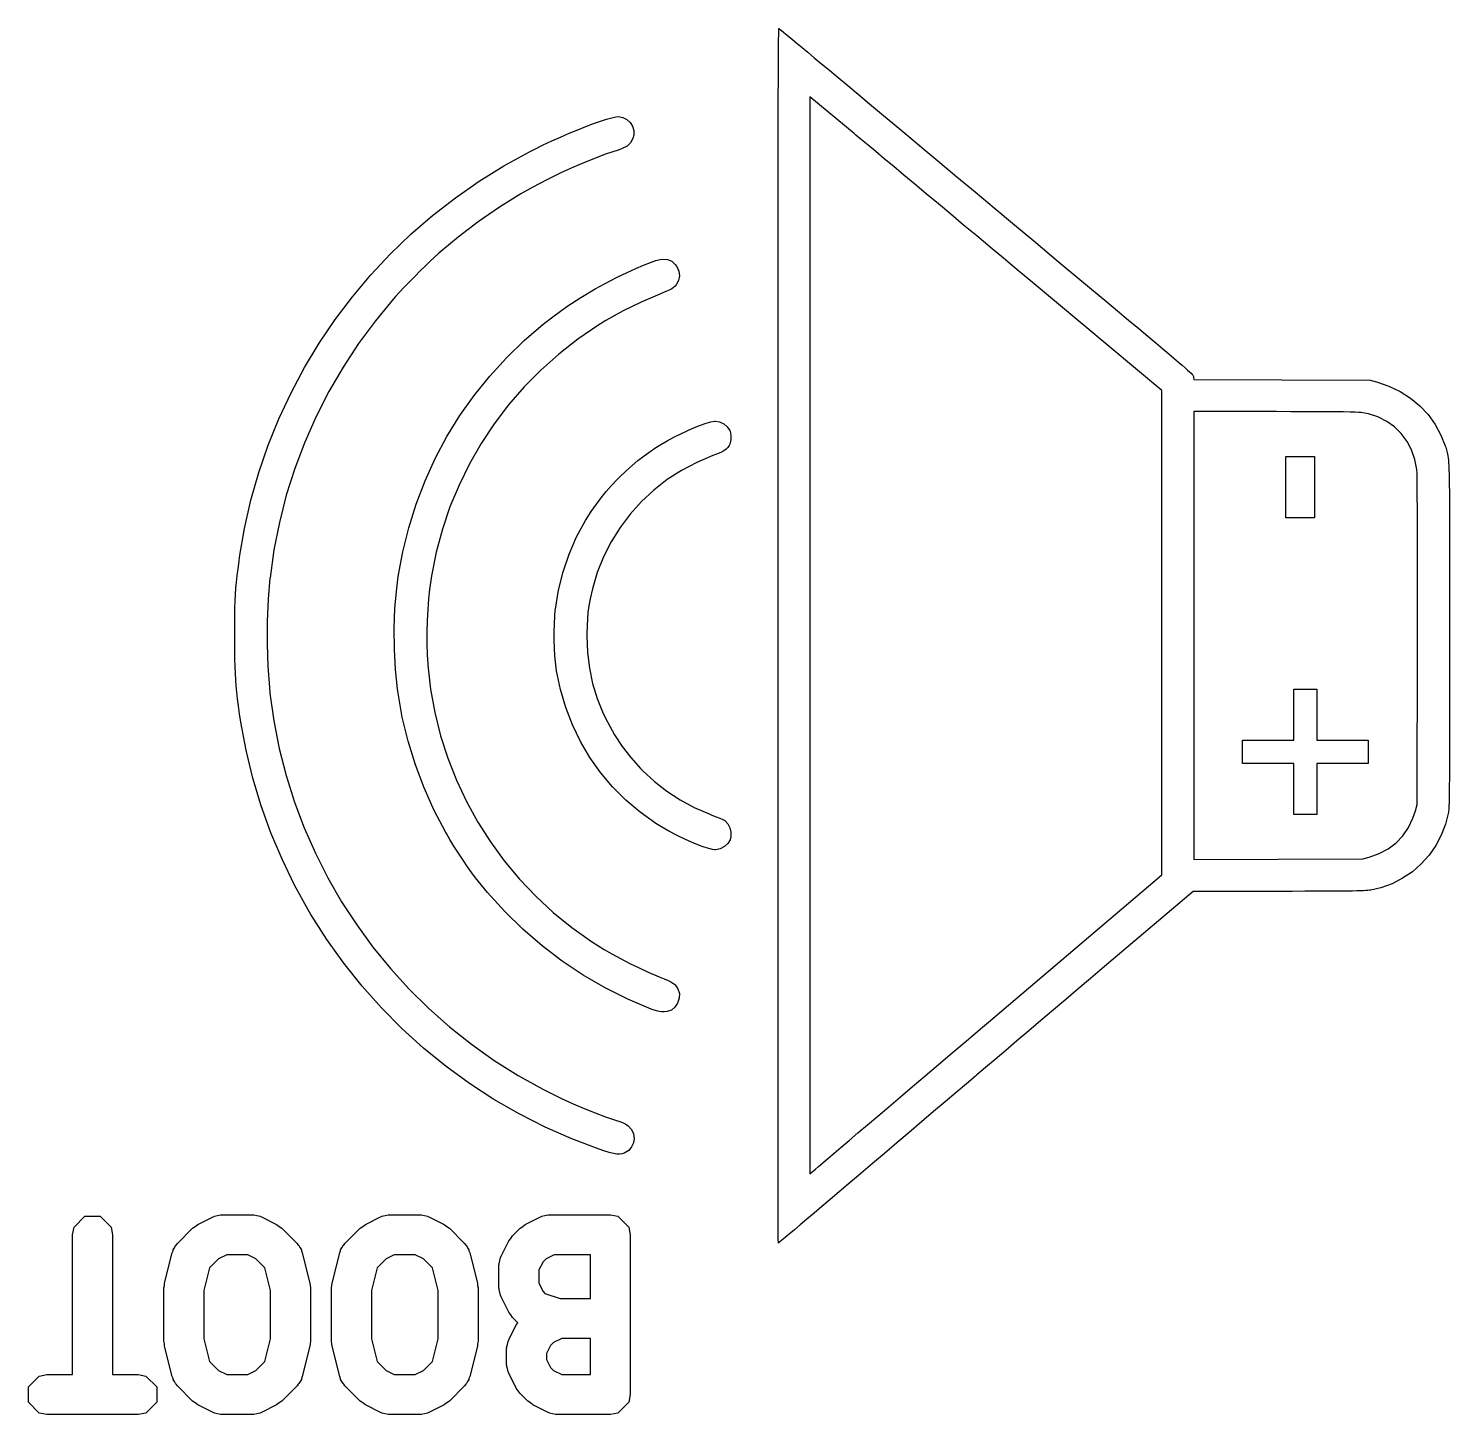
# Model space of a CAD drawing. Extents: x 114.6 to 180.1, y -127.2 to -61.4.
# Drawn here: x 132.48 to 136.924, y -110.405 to -106.071 of the extents above; entities that cross this region are included whole.
import ezdxf

# ---------------------------------------------------------------- set-up
doc = ezdxf.new("R2010")
doc.units = 0
doc.layers.add('BLACK', color=7, linetype='CONTINUOUS')

msp = doc.modelspace()

# ---------------------------------------------------------------- linework, layer by layer
at = {"layer": 'BLACK', "linetype": 'CONTINUOUS'}
for p, q in [((134.826057, -106.078035), (134.82624, -106.073736)), ((134.82624, -106.073736), (134.826431, -106.071289)), ((134.826431, -106.071289), (134.826625, -106.070602)), ((134.826625, -106.070602), (134.827655, -106.071402)), ((134.827655, -106.071402), (134.830249, -106.073511)), ((134.830249, -106.073511), (134.834486, -106.076994)), ((134.825257, -106.13048), (134.825402, -106.115565)), ((134.825402, -106.115565), (134.825555, -106.102953)), ((134.825555, -106.102953), (134.825715, -106.092554)), ((134.825715, -106.092554), (134.825882, -106.084278)), ((134.825882, -106.084278), (134.826057, -106.078035)), ((134.834486, -106.076994), (134.840441, -106.081916)), ((134.840441, -106.081916), (134.848193, -106.088341)), ((134.848193, -106.088341), (134.857818, -106.096333)), ((134.857818, -106.096333), (134.869394, -106.105957)), ((134.869394, -106.105957), (134.882998, -106.117278)), ((134.882998, -106.117278), (134.898707, -106.13036)), ((134.824987, -106.167577), (134.825118, -106.147787)), ((134.825118, -106.147787), (134.825257, -106.13048)), ((134.898707, -106.13036), (134.916599, -106.145267)), ((134.916599, -106.145267), (134.936751, -106.162065)), ((134.936751, -106.162065), (134.95924, -106.180816)), ((134.824744, -106.214964), (134.824862, -106.18994)), ((134.824862, -106.18994), (134.824987, -106.167577)), ((134.95924, -106.180816), (134.984143, -106.201587)), ((134.984143, -106.201587), (135.011539, -106.224441)), ((134.824526, -106.273361), (134.824632, -106.242742)), ((134.824632, -106.242742), (134.824744, -106.214964)), ((135.011539, -106.224441), (135.041503, -106.249442)), ((135.041503, -106.249442), (135.074113, -106.276656)), ((134.824427, -106.306913), (134.824494, -106.284105)), ((134.824494, -106.284105), (134.824526, -106.273361)), ((135.061891, -106.399677), (134.923499, -106.284105)), ((134.923499, -106.284105), (134.9235, -107.968061)), ((135.074113, -106.276656), (135.109447, -106.306147)), ((134.824334, -106.343486), (134.824427, -106.306913)), ((135.109447, -106.306147), (135.147581, -106.337979)), ((135.147581, -106.337979), (135.188594, -106.372217)), ((134.170724, -106.398545), (134.19729, -106.387541)), ((134.19729, -106.387541), (134.222761, -106.377435)), ((134.222761, -106.377435), (134.246641, -106.368422)), ((134.246641, -106.368422), (134.268429, -106.360696)), ((134.268429, -106.360696), (134.287629, -106.354452)), ((134.287629, -106.354452), (134.30374, -106.349882)), ((134.30374, -106.349882), (134.316265, -106.347183)), ((134.316265, -106.347183), (134.323326, -106.3465)), ((134.323326, -106.3465), (134.338156, -106.348768)), ((134.338156, -106.348768), (134.351045, -106.355057)), ((134.351045, -106.355057), (134.361467, -106.364591)), ((134.361467, -106.364591), (134.368895, -106.376594)), ((134.368895, -106.376594), (134.372803, -106.39029)), ((134.824165, -106.42606), (134.824246, -106.383172)), ((134.824246, -106.383172), (134.824334, -106.343486)), ((135.188594, -106.372217), (135.232562, -106.408925)), ((134.089453, -106.43501), (134.116308, -106.422474)), ((134.116308, -106.422474), (134.143564, -106.410254)), ((134.143564, -106.410254), (134.170724, -106.398545)), ((134.362659, -106.427925), (134.351412, -106.438331)), ((134.369926, -106.415136), (134.362659, -106.427925)), ((134.372663, -106.404905), (134.369926, -106.415136)), ((134.372803, -106.39029), (134.372663, -106.404905)), ((134.824089, -106.472239), (134.824165, -106.42606)), ((135.067299, -106.404194), (135.061891, -106.399677)), ((135.084474, -106.418537), (135.067299, -106.404194)), ((135.105125, -106.435784), (135.084474, -106.418537)), ((135.232562, -106.408925), (135.279562, -106.448168)), ((133.96616, -106.500302), (134.046297, -106.456382)), ((134.046297, -106.456382), (134.0635, -106.447668)), ((134.0635, -106.447668), (134.089453, -106.43501)), ((134.28456, -106.464196), (134.239744, -106.481267)), ((134.326737, -106.449867), (134.28456, -106.464196)), ((134.335918, -106.44657), (134.326737, -106.449867)), ((134.351412, -106.438331), (134.335918, -106.44657)), ((134.824018, -106.5218), (134.824089, -106.472239)), ((135.128991, -106.455715), (135.105125, -106.435784)), ((135.155807, -106.47811), (135.128991, -106.455715)), ((135.279562, -106.448168), (135.329673, -106.49001)), ((133.888921, -106.548179), (133.96616, -106.500302)), ((134.193443, -106.500562), (134.14681, -106.521564)), ((134.239744, -106.481267), (134.193443, -106.500562)), ((135.185311, -106.502749), (135.155807, -106.47811)), ((135.217238, -106.529412), (135.185311, -106.502749)), ((135.329673, -106.49001), (135.38297, -106.534516)), ((133.814692, -106.599856), (133.888921, -106.548179)), ((134.100997, -106.543755), (134.057158, -106.566617)), ((134.14681, -106.521564), (134.100997, -106.543755)), ((134.823952, -106.574832), (134.824018, -106.5218)), ((135.251325, -106.55788), (135.217238, -106.529412)), ((135.28731, -106.587932), (135.251325, -106.55788)), ((135.38297, -106.534516), (135.439532, -106.58175)), ((133.743589, -106.655176), (133.814692, -106.599856)), ((134.01975, -106.587688), (133.952118, -106.629636)), ((134.057158, -106.566617), (134.01975, -106.587688)), ((134.823892, -106.631426), (134.823952, -106.574832)), ((135.324929, -106.619349), (135.28731, -106.587932)), ((135.439532, -106.58175), (135.499435, -106.631776)), ((133.952118, -106.629636), (133.886204, -106.675037)), ((134.823836, -106.691672), (134.823892, -106.631426)), ((135.363918, -106.65191), (135.324929, -106.619349)), ((135.404014, -106.685396), (135.363918, -106.65191)), ((135.499435, -106.631776), (135.562757, -106.68466)), ((133.675725, -106.71398), (133.743589, -106.655176)), ((133.886204, -106.675037), (133.822974, -106.723179)), ((134.823786, -106.755658), (134.823836, -106.691672)), ((135.444954, -106.719587), (135.404014, -106.685396)), ((135.562757, -106.68466), (135.629576, -106.740465)), ((133.611214, -106.776113), (133.675725, -106.71398)), ((133.822974, -106.723179), (133.763394, -106.773356)), ((135.486475, -106.754263), (135.444954, -106.719587)), ((135.629576, -106.740465), (135.699968, -106.799257)), ((133.550169, -106.841415), (133.611214, -106.776113)), ((133.7485, -106.786757), (133.736014, -106.798426)), ((133.763394, -106.773356), (133.7485, -106.786757)), ((134.82374, -106.823476), (134.823786, -106.755658)), ((135.528312, -106.789203), (135.486475, -106.754263)), ((133.704903, -106.828777), (133.68783, -106.845883)), ((133.721223, -106.812695), (133.704903, -106.828777)), ((133.736014, -106.798426), (133.721223, -106.812695)), ((134.351983, -106.833385), (134.379095, -106.821029)), ((134.379095, -106.821029), (134.403294, -106.810706)), ((134.403294, -106.810706), (134.424284, -106.802534)), ((134.424284, -106.802534), (134.441771, -106.79663)), ((134.441771, -106.79663), (134.455461, -106.79311)), ((134.455461, -106.79311), (134.46225, -106.792151)), ((134.46225, -106.792151), (134.478018, -106.793152)), ((134.478018, -106.793152), (134.491378, -106.798532)), ((134.491378, -106.798532), (134.502381, -106.808317)), ((134.502381, -106.808317), (134.506829, -106.814567)), ((134.506829, -106.814567), (134.513514, -106.829485)), ((134.513514, -106.829485), (134.515441, -106.844492)), ((134.823699, -106.895215), (134.82374, -106.823476)), ((135.570204, -106.824189), (135.528312, -106.789203)), ((135.611886, -106.859), (135.570204, -106.824189)), ((135.699968, -106.799257), (135.77401, -106.861098)), ((133.492705, -106.909731), (133.550169, -106.841415)), ((133.670782, -106.863225), (133.654536, -106.880015)), ((133.68783, -106.845883), (133.670782, -106.863225)), ((134.251432, -106.88495), (134.298383, -106.859634)), ((134.298383, -106.859634), (134.32225, -106.84766)), ((134.32225, -106.84766), (134.351983, -106.833385)), ((134.501452, -106.876635), (134.496891, -106.880784)), ((134.505236, -106.872269), (134.501452, -106.876635)), ((134.512664, -106.858962), (134.505236, -106.872269)), ((134.515441, -106.844492), (134.512664, -106.858962)), ((136.023491, -107.20275), (135.611886, -106.859)), ((135.77401, -106.861098), (135.851781, -106.926055)), ((133.438935, -106.980903), (133.492705, -106.909731)), ((133.62117, -106.915943), (133.564508, -106.984535)), ((133.627554, -106.908785), (133.62117, -106.915943)), ((133.639867, -106.895464), (133.627554, -106.908785)), ((133.654536, -106.880015), (133.639867, -106.895464)), ((134.163354, -106.940441), (134.206976, -106.911545)), ((134.206976, -106.911545), (134.251432, -106.88495)), ((134.4535, -106.901511), (134.395902, -106.926122)), ((134.458159, -106.899661), (134.4535, -106.901511)), ((134.472554, -106.893749), (134.458159, -106.899661)), ((134.483262, -106.888916), (134.472554, -106.893749)), ((134.491101, -106.884736), (134.483262, -106.888916)), ((134.496891, -106.880784), (134.491101, -106.884736)), ((134.823662, -106.970965), (134.823699, -106.895215)), ((134.118909, -106.972657), (134.163354, -106.940441)), ((134.339237, -106.953975), (134.28507, -106.984275)), ((134.395902, -106.926122), (134.339237, -106.953975)), ((135.851781, -106.926055), (135.88475, -106.953592)), ((135.88475, -106.953592), (135.91996, -106.983008)), ((133.388974, -107.054773), (133.438935, -106.980903)), ((133.564508, -106.984535), (133.511883, -107.055891)), ((134.030131, -107.04626), (134.089535, -106.995488)), ((134.089535, -106.995488), (134.118909, -106.972657)), ((134.25975, -106.99988), (134.19708, -107.042692)), ((134.28507, -106.984275), (134.25975, -106.99988)), ((134.823629, -107.050816), (134.823662, -106.970965)), ((135.91996, -106.983008), (135.951526, -107.009396)), ((135.951526, -107.009396), (135.979647, -107.032929)), ((133.974249, -107.100442), (134.030131, -107.04626)), ((134.19708, -107.042692), (134.137753, -107.089089)), ((134.8236, -107.134858), (134.823629, -107.050816)), ((135.979647, -107.032929), (136.004522, -107.05378)), ((136.004522, -107.05378), (136.026348, -107.07212)), ((133.342934, -107.131185), (133.388974, -107.054773)), ((133.511883, -107.055891), (133.463385, -107.129806)), ((134.137753, -107.089089), (134.081886, -107.138882)), ((136.026348, -107.07212), (136.045325, -107.088123)), ((136.045325, -107.088123), (136.06165, -107.10196)), ((133.300931, -107.20998), (133.342934, -107.131185)), ((133.463385, -107.129806), (133.419107, -107.206073)), ((133.922011, -107.157829), (133.974249, -107.100442)), ((134.081886, -107.138882), (134.029601, -107.191882)), ((134.823575, -107.223181), (134.8236, -107.134858)), ((136.06165, -107.10196), (136.075523, -107.113804)), ((136.075523, -107.113804), (136.087142, -107.123826)), ((136.087142, -107.123826), (136.096705, -107.1322)), ((136.096705, -107.1322), (136.104411, -107.139098)), ((136.104411, -107.139098), (136.110458, -107.144692)), ((133.873538, -107.218215), (133.922011, -107.157829)), ((136.110458, -107.144692), (136.115046, -107.149154)), ((136.115046, -107.149154), (136.118371, -107.152656)), ((136.118371, -107.152656), (136.120634, -107.155371)), ((136.120634, -107.155371), (136.122033, -107.157472)), ((136.122033, -107.157472), (136.122765, -107.15913)), ((136.122765, -107.15913), (136.123021, -107.160409)), ((136.123021, -107.160409), (136.123793, -107.168853)), ((136.123793, -107.168853), (136.399271, -107.169581)), ((136.399271, -107.169581), (136.67475, -107.170309)), ((136.67475, -107.170309), (136.69475, -107.175902)), ((136.69475, -107.175902), (136.733325, -107.189059)), ((133.263077, -107.291002), (133.300931, -107.20998)), ((133.419107, -107.206073), (133.37914, -107.284484)), ((133.828954, -107.281394), (133.873538, -107.218215)), ((134.029601, -107.191882), (133.981017, -107.247903)), ((134.823554, -107.315874), (134.823575, -107.223181)), ((136.023491, -107.269), (136.023491, -107.20275)), ((136.733325, -107.189059), (136.768991, -107.206052)), ((136.768991, -107.206052), (136.801546, -107.226696)), ((136.801546, -107.226696), (136.830787, -107.250802)), ((133.981017, -107.247903), (133.936253, -107.306755)), ((136.023495, -107.960308), (136.023491, -107.269)), ((136.37419, -107.269), (136.1235, -107.269)), ((136.1235, -107.269), (136.1235, -107.969096)), ((136.382712, -107.269), (136.37419, -107.269)), ((136.427094, -107.269038), (136.382712, -107.269)), ((136.467869, -107.269129), (136.427094, -107.269038)), ((136.504882, -107.269271), (136.467869, -107.269129)), ((136.537978, -107.269465), (136.504882, -107.269271)), ((136.567002, -107.269707), (136.537978, -107.269465)), ((136.5918, -107.269997), (136.567002, -107.269707)), ((136.612217, -107.270333), (136.5918, -107.269997)), ((136.628098, -107.270713), (136.612217, -107.270333)), ((136.639289, -107.271137), (136.628098, -107.270713)), ((136.645635, -107.271602), (136.639289, -107.271137)), ((136.669905, -107.276055), (136.645635, -107.271602)), ((136.699583, -107.285702), (136.669905, -107.276055)), ((136.830787, -107.250802), (136.856514, -107.278184)), ((133.229487, -107.374092), (133.263077, -107.291002)), ((133.37914, -107.284484), (133.343575, -107.364834)), ((133.788381, -107.347162), (133.828954, -107.281394)), ((133.936253, -107.306755), (133.895431, -107.368251)), ((134.541119, -107.328033), (134.56198, -107.318936)), ((134.56198, -107.318936), (134.581408, -107.3112)), ((134.581408, -107.3112), (134.598744, -107.305124)), ((134.598744, -107.305124), (134.613324, -107.301003)), ((134.613324, -107.301003), (134.624488, -107.299134)), ((134.624488, -107.299134), (134.626789, -107.299054)), ((134.626789, -107.299054), (134.640637, -107.30133)), ((134.640637, -107.30133), (134.65372, -107.30744)), ((134.65372, -107.30744), (134.664754, -107.316528)), ((134.664754, -107.316528), (134.672456, -107.327739)), ((134.823537, -107.413028), (134.823554, -107.315874)), ((136.726793, -107.299413), (136.699583, -107.285702)), ((136.751228, -107.31688), (136.726793, -107.299413)), ((136.772584, -107.337793), (136.751228, -107.31688)), ((136.856514, -107.278184), (136.878525, -107.308655)), ((136.878525, -107.308655), (136.896619, -107.342028)), ((133.343575, -107.364834), (133.312503, -107.446915)), ((133.75194, -107.415312), (133.788381, -107.347162)), ((134.456594, -107.372102), (134.476564, -107.360526)), ((134.476564, -107.360526), (134.49775, -107.349125)), ((134.49775, -107.349125), (134.519489, -107.338195)), ((134.519489, -107.338195), (134.541119, -107.328033)), ((134.672456, -107.327739), (134.673518, -107.33025)), ((134.675848, -107.357073), (134.67259, -107.370176)), ((134.673518, -107.33025), (134.676209, -107.342989)), ((134.676209, -107.342989), (134.675848, -107.357073)), ((136.790555, -107.361843), (136.772584, -107.337793)), ((136.804838, -107.388719), (136.790555, -107.361843)), ((136.896619, -107.342028), (136.909766, -107.37554)), ((133.200274, -107.459095), (133.229487, -107.374092)), ((133.895431, -107.368251), (133.858669, -107.432203)), ((134.385654, -107.421602), (134.405002, -107.406814)), ((134.405002, -107.406814), (134.426765, -107.391468)), ((134.426765, -107.391468), (134.4385, -107.383554)), ((134.4385, -107.383554), (134.456594, -107.372102)), ((134.61944, -107.406613), (134.569524, -107.427512)), ((134.631519, -107.402061), (134.61944, -107.406613)), ((134.64452, -107.396623), (134.631519, -107.402061)), ((134.654112, -107.391661), (134.64452, -107.396623)), ((134.661106, -107.386667), (134.654112, -107.391661)), ((134.666316, -107.381131), (134.661106, -107.386667)), ((134.670553, -107.374544), (134.666316, -107.381131)), ((134.67259, -107.370176), (134.670553, -107.374544)), ((136.411, -107.50525), (136.411, -107.409)), ((136.411, -107.409), (136.456, -107.409)), ((136.456, -107.409), (136.501, -107.409)), ((136.501, -107.409), (136.501, -107.50525)), ((136.815126, -107.418112), (136.804838, -107.388719)), ((136.909766, -107.37554), (136.911305, -107.380179)), ((136.911305, -107.380179), (136.912725, -107.384427)), ((136.912725, -107.384427), (136.914031, -107.388491)), ((136.914031, -107.388491), (136.915227, -107.392578)), ((136.915227, -107.392578), (136.916318, -107.396896)), ((136.916318, -107.396896), (136.917309, -107.401654)), ((136.917309, -107.401654), (136.918204, -107.407057)), ((136.918204, -107.407057), (136.91901, -107.413314)), ((133.312503, -107.446915), (133.286017, -107.530522)), ((133.719754, -107.48564), (133.75194, -107.415312)), ((133.858669, -107.432203), (133.826087, -107.498422)), ((134.328369, -107.473869), (134.34871, -107.454005)), ((134.34871, -107.454005), (134.367347, -107.436957)), ((134.367347, -107.436957), (134.385654, -107.421602)), ((134.522101, -107.452562), (134.477385, -107.481512)), ((134.569524, -107.427512), (134.522101, -107.452562)), ((134.823523, -107.514732), (134.823537, -107.413028)), ((136.821114, -107.449712), (136.815126, -107.418112)), ((136.821322, -107.452311), (136.821114, -107.449712)), ((136.821655, -107.4603), (136.821322, -107.452311)), ((136.91901, -107.413314), (136.919729, -107.420633)), ((136.919729, -107.420633), (136.920368, -107.429221)), ((136.920368, -107.429221), (136.92093, -107.439285)), ((136.92093, -107.439285), (136.921421, -107.451033)), ((136.921421, -107.451033), (136.921846, -107.464673)), ((133.175552, -107.545852), (133.200274, -107.459095)), ((133.691945, -107.557939), (133.719754, -107.48564)), ((133.826087, -107.498422), (133.797806, -107.56672)), ((134.302732, -107.500376), (134.321976, -107.480305)), ((134.321976, -107.480305), (134.328369, -107.473869)), ((134.477385, -107.481512), (134.435594, -107.51411)), ((136.821955, -107.472751), (136.821655, -107.4603)), ((136.822222, -107.489705), (136.821955, -107.472751)), ((136.822455, -107.511203), (136.822222, -107.489705)), ((136.921846, -107.464673), (136.922209, -107.480412)), ((136.922209, -107.480412), (136.922515, -107.498457)), ((136.922515, -107.498457), (136.922769, -107.519017)), ((133.286017, -107.530522), (133.264206, -107.615448)), ((134.255609, -107.558373), (134.270669, -107.538051)), ((134.270669, -107.538051), (134.286003, -107.519171)), ((134.286003, -107.519171), (134.302732, -107.500376)), ((134.435594, -107.51411), (134.396941, -107.550105)), ((134.823513, -107.621077), (134.823523, -107.514732)), ((136.411, -107.6015), (136.411, -107.50525)), ((136.501, -107.50525), (136.501, -107.6015)), ((136.822655, -107.537288), (136.822455, -107.511203)), ((136.822822, -107.568), (136.822655, -107.537288)), ((136.922769, -107.519017), (136.922976, -107.542298)), ((136.922976, -107.542298), (136.92314, -107.568509)), ((133.155435, -107.634206), (133.175552, -107.545852)), ((133.668636, -107.632005), (133.691945, -107.557939)), ((133.797806, -107.56672), (133.773946, -107.63691)), ((134.221926, -107.609486), (134.239704, -107.5815)), ((134.239704, -107.5815), (134.255609, -107.558373)), ((134.396941, -107.550105), (134.361642, -107.589246)), ((136.822957, -107.603381), (136.822822, -107.568)), ((136.92314, -107.568509), (136.923266, -107.597856)), ((133.264206, -107.615448), (133.247164, -107.701485)), ((133.649948, -107.707631), (133.668636, -107.632005)), ((134.193835, -107.6609), (134.221926, -107.609486)), ((134.329913, -107.63128), (134.30197, -107.675956)), ((134.361642, -107.589246), (134.329913, -107.63128)), ((134.823505, -107.732152), (134.823513, -107.621077)), ((136.456, -107.6015), (136.411, -107.6015)), ((136.501, -107.6015), (136.456, -107.6015)), ((136.823059, -107.643472), (136.822957, -107.603381)), ((136.923266, -107.597856), (136.92336, -107.630548)), ((136.92336, -107.630548), (136.923426, -107.666792)), ((133.140037, -107.724), (133.155435, -107.634206)), ((133.773946, -107.63691), (133.754625, -107.708803)), ((134.170329, -107.714306), (134.193835, -107.6609)), ((134.30197, -107.675956), (134.278027, -107.723023)), ((136.823129, -107.688314), (136.823059, -107.643472)), ((136.923426, -107.666792), (136.923468, -107.706795)), ((133.247164, -107.701485), (133.23498, -107.788429)), ((133.636005, -107.784612), (133.649948, -107.707631)), ((133.754625, -107.708803), (133.739965, -107.78221)), ((134.151411, -107.769698), (134.170329, -107.714306)), ((136.823166, -107.73795), (136.823129, -107.688314)), ((136.923468, -107.706795), (136.923492, -107.750766)), ((133.132322, -107.781773), (133.13499, -107.760419)), ((133.13499, -107.760419), (133.138209, -107.736848)), ((133.138209, -107.736848), (133.140037, -107.724)), ((134.278027, -107.723023), (134.258301, -107.772229)), ((134.823501, -107.848047), (134.823505, -107.732152)), ((136.823171, -107.79242), (136.823166, -107.73795)), ((136.923492, -107.750766), (136.923503, -107.798911)), ((133.128438, -107.821036), (133.130155, -107.801712)), ((133.130155, -107.801712), (133.132322, -107.781773)), ((133.234917, -107.789), (133.229099, -107.855551)), ((133.23498, -107.788429), (133.234917, -107.789)), ((133.631115, -107.822204), (133.636005, -107.784612)), ((133.739965, -107.78221), (133.733665, -107.82525)), ((134.137082, -107.827073), (134.151411, -107.769698)), ((134.258301, -107.772229), (134.243006, -107.823322)), ((136.823144, -107.851765), (136.823171, -107.79242)), ((136.923503, -107.798911), (136.923504, -107.851437)), ((133.126157, -107.861052), (133.127122, -107.840549)), ((133.127122, -107.840549), (133.128438, -107.821036)), ((133.625786, -107.883884), (133.631115, -107.822204)), ((133.733665, -107.82525), (133.730558, -107.854739)), ((134.127344, -107.886425), (134.137082, -107.827073)), ((134.236196, -107.854), (134.232176, -107.876374)), ((134.243006, -107.823322), (134.236196, -107.854)), ((134.8235, -107.968852), (134.823501, -107.848047)), ((136.823085, -107.916028), (136.823144, -107.851765)), ((136.923504, -107.851437), (136.923501, -107.908554)), ((133.12508, -107.908235), (133.125493, -107.883347)), ((133.125493, -107.883347), (133.126157, -107.861052)), ((133.229099, -107.855551), (133.22601, -107.9247)), ((133.62336, -107.947449), (133.625786, -107.883884)), ((133.728179, -107.887801), (133.726558, -107.923058)), ((133.730558, -107.854739), (133.728179, -107.887801)), ((134.125321, -107.908739), (134.127076, -107.888683)), ((134.127076, -107.888683), (134.127344, -107.886425)), ((134.229274, -107.896832), (134.227347, -107.916992)), ((134.232176, -107.876374), (134.229274, -107.896832)), ((133.12481, -107.969), (133.124869, -107.936519)), ((133.124869, -107.936519), (133.12508, -107.908235)), ((133.22601, -107.9247), (133.225651, -107.994854)), ((133.726558, -107.923058), (133.725725, -107.959132)), ((134.123605, -107.957637), (134.124165, -107.932188)), ((134.124165, -107.932188), (134.125321, -107.908739)), ((134.226249, -107.938474), (134.225836, -107.962893)), ((134.227347, -107.916992), (134.226249, -107.938474)), ((136.822995, -107.98525), (136.823085, -107.916028)), ((136.923501, -107.908554), (136.9235, -107.969)), ((133.124824, -107.985791), (133.12481, -107.969)), ((133.124953, -108.016076), (133.124824, -107.985791)), ((133.623848, -108.011558), (133.62336, -107.947449)), ((133.725725, -107.959132), (133.72571, -107.994645)), ((134.123644, -107.983693), (134.123605, -107.957637)), ((134.12428, -108.008963), (134.123644, -107.983693)), ((134.225836, -107.962893), (134.225823, -107.96987)), ((134.225823, -107.96987), (134.227778, -108.021917)), ((134.8235, -107.97203), (134.8235, -107.968852)), ((134.823501, -108.069293), (134.8235, -107.97203)), ((134.9235, -107.968061), (134.9235, -109.652017)), ((136.0235, -108.717866), (136.023495, -107.960308)), ((136.1235, -107.969096), (136.1235, -108.669193)), ((136.822235, -108.49775), (136.822995, -107.98525)), ((136.9235, -107.969), (136.923496, -108.030849)), ((133.125258, -108.042564), (133.124953, -108.016076)), ((133.225651, -107.994854), (133.228021, -108.064423)), ((133.627258, -108.074867), (133.623848, -108.011558)), ((133.72571, -107.994645), (133.726544, -108.028218)), ((133.726544, -108.028218), (133.728257, -108.058474)), ((134.125513, -108.032054), (134.12428, -108.008963)), ((134.127344, -108.051574), (134.125513, -108.032054)), ((134.227778, -108.021917), (134.233705, -108.071458)), ((136.923496, -108.030849), (136.923484, -108.087895)), ((133.12579, -108.066057), (133.125258, -108.042564)), ((133.126598, -108.087357), (133.12579, -108.066057)), ((133.228021, -108.064423), (133.23312, -108.131813)), ((133.6336, -108.136033), (133.627258, -108.074867)), ((133.728257, -108.058474), (133.728505, -108.0616)), ((133.728505, -108.0616), (133.737114, -108.136478)), ((134.131262, -108.079096), (134.127344, -108.051574)), ((134.233705, -108.071458), (134.243782, -108.119243)), ((134.823506, -108.16532), (134.823501, -108.069293)), ((133.127732, -108.107265), (133.126598, -108.087357)), ((133.129242, -108.126584), (133.127732, -108.107265)), ((134.14316, -108.137494), (134.131262, -108.079096)), ((134.243782, -108.119243), (134.258189, -108.166025)), ((136.923484, -108.087895), (136.923462, -108.140336)), ((133.131177, -108.146115), (133.129242, -108.126584)), ((133.133589, -108.16666), (133.131177, -108.146115)), ((133.23312, -108.131813), (133.234917, -108.149)), ((133.234917, -108.149), (133.247084, -108.236292)), ((133.635472, -108.149699), (133.6336, -108.136033)), ((133.648688, -108.224763), (133.635472, -108.149699)), ((133.737114, -108.136478), (133.750487, -108.210081)), ((134.159623, -108.194035), (134.14316, -108.137494)), ((134.823513, -108.259989), (134.823506, -108.16532)), ((136.436, -108.2165), (136.436, -108.1365)), ((136.436, -108.1365), (136.47225, -108.1365)), ((136.47225, -108.1365), (136.5085, -108.1365)), ((136.5085, -108.1365), (136.5085, -108.2165)), ((136.923462, -108.140336), (136.92343, -108.188367)), ((133.136525, -108.189021), (133.133589, -108.16666)), ((133.140037, -108.214), (133.136525, -108.189021)), ((134.180533, -108.248527), (134.159623, -108.194035)), ((134.258189, -108.166025), (134.277105, -108.212555)), ((136.92343, -108.188367), (136.923385, -108.232186)), ((133.143905, -108.23948), (133.140037, -108.214)), ((133.160443, -108.32759), (133.143905, -108.23948)), ((133.247084, -108.236292), (133.264004, -108.322272)), ((133.66675, -108.299371), (133.648688, -108.224763)), ((133.750487, -108.210081), (133.768507, -108.28222)), ((134.205771, -108.300781), (134.180533, -108.248527)), ((134.277105, -108.212555), (134.289974, -108.239256)), ((134.289974, -108.239256), (134.312117, -108.279415)), ((136.436, -108.2965), (136.436, -108.2165)), ((136.5085, -108.2165), (136.5085, -108.2965)), ((136.923385, -108.232186), (136.923327, -108.27199)), ((133.768507, -108.28222), (133.791058, -108.352709)), ((134.312117, -108.279415), (134.336144, -108.316126)), ((134.823523, -108.353178), (134.823513, -108.259989)), ((136.276, -108.33275), (136.276, -108.2965)), ((136.276, -108.2965), (136.356, -108.2965)), ((136.356, -108.2965), (136.436, -108.2965)), ((136.5085, -108.2965), (136.5885, -108.2965)), ((136.5885, -108.2965), (136.6685, -108.2965)), ((136.6685, -108.2965), (136.6685, -108.33275)), ((136.923327, -108.27199), (136.923254, -108.307976)), ((133.181723, -108.414985), (133.160443, -108.32759)), ((133.264004, -108.322272), (133.285563, -108.406779)), ((133.689527, -108.373137), (133.66675, -108.299371)), ((134.235219, -108.350606), (134.205771, -108.300781)), ((134.336144, -108.316126), (134.363006, -108.350698)), ((136.276, -108.369), (136.276, -108.33275)), ((136.6685, -108.33275), (136.6685, -108.369)), ((136.923165, -108.34034), (136.923059, -108.36928)), ((136.923254, -108.307976), (136.923165, -108.34034)), ((133.71689, -108.445674), (133.689527, -108.373137)), ((133.791058, -108.352709), (133.818023, -108.421359)), ((134.26876, -108.397811), (134.235219, -108.350606)), ((134.363006, -108.350698), (134.393654, -108.384441)), ((134.393654, -108.384441), (134.400808, -108.391691)), ((134.823536, -108.444767), (134.823523, -108.353178)), ((136.356, -108.369), (136.276, -108.369)), ((136.436, -108.369), (136.356, -108.369)), ((136.436, -108.449), (136.436, -108.369)), ((136.5885, -108.369), (136.5085, -108.369)), ((136.5085, -108.369), (136.5085, -108.449)), ((136.6685, -108.369), (136.5885, -108.369)), ((136.923059, -108.36928), (136.922934, -108.394993)), ((133.207607, -108.501261), (133.181723, -108.414985)), ((133.285563, -108.406779), (133.311647, -108.489651)), ((133.818023, -108.421359), (133.849287, -108.487983)), ((134.306273, -108.442208), (134.26876, -108.397811)), ((134.400808, -108.391691), (134.437814, -108.425987)), ((134.437814, -108.425987), (134.476344, -108.456218)), ((136.922789, -108.417676), (136.922622, -108.437525)), ((136.922934, -108.394993), (136.922789, -108.417676)), ((133.748708, -108.516593), (133.71689, -108.445674)), ((134.347642, -108.483604), (134.306273, -108.442208)), ((134.476344, -108.456218), (134.517116, -108.482843)), ((134.823552, -108.534634), (134.823536, -108.444767)), ((136.436, -108.529), (136.436, -108.449)), ((136.5085, -108.449), (136.5085, -108.529)), ((136.92222, -108.46951), (136.921982, -108.482041)), ((136.922433, -108.454737), (136.92222, -108.46951)), ((136.922622, -108.437525), (136.922433, -108.454737)), ((133.237952, -108.586017), (133.207607, -108.501261)), ((133.311647, -108.489651), (133.342144, -108.570727)), ((133.78485, -108.585508), (133.748708, -108.516593)), ((133.849287, -108.487983), (133.884732, -108.552394)), ((134.392747, -108.52181), (134.347642, -108.483604)), ((134.517116, -108.482843), (134.560848, -108.506323)), ((134.560848, -108.506323), (134.608256, -108.52712)), ((136.808939, -108.540371), (136.81656, -108.51775)), ((136.81656, -108.51775), (136.822235, -108.49775)), ((136.920368, -108.517949), (136.919951, -108.52116)), ((136.920752, -108.513676), (136.920368, -108.517949)), ((136.921104, -108.508146), (136.920752, -108.513676)), ((136.921425, -108.501162), (136.921104, -108.508146)), ((136.921718, -108.492526), (136.921425, -108.501162)), ((136.921982, -108.482041), (136.921718, -108.492526)), ((133.884732, -108.552394), (133.924243, -108.614404)), ((134.441471, -108.556636), (134.392747, -108.52181)), ((134.457388, -108.566597), (134.441471, -108.556636)), ((134.608256, -108.52712), (134.616835, -108.530461)), ((134.616835, -108.530461), (134.62976, -108.535551)), ((134.62976, -108.535551), (134.641452, -108.540418)), ((134.641452, -108.540418), (134.650902, -108.544623)), ((134.650902, -108.544623), (134.657098, -108.547726)), ((134.657098, -108.547726), (134.6585, -108.548604)), ((134.6585, -108.548604), (134.667051, -108.55774)), ((134.667051, -108.55774), (134.673055, -108.569954)), ((134.82357, -108.622657), (134.823552, -108.534634)), ((136.47225, -108.529), (136.436, -108.529)), ((136.5085, -108.529), (136.47225, -108.529)), ((136.794993, -108.569381), (136.808939, -108.540371)), ((136.910986, -108.558508), (136.897719, -108.593348)), ((136.919841, -108.521821), (136.910986, -108.558508)), ((136.919951, -108.52116), (136.919841, -108.521821)), ((133.272619, -108.66885), (133.237952, -108.586017)), ((133.342144, -108.570727), (133.37694, -108.649847)), ((133.786616, -108.588612), (133.78485, -108.585508)), ((133.797416, -108.606845), (133.786616, -108.588612)), ((133.810187, -108.627413), (133.797416, -108.606845)), ((134.481777, -108.580567), (134.457388, -108.566597)), ((134.508039, -108.594387), (134.481777, -108.580567)), ((134.534717, -108.607329), (134.508039, -108.594387)), ((134.560356, -108.618665), (134.534717, -108.607329)), ((134.673518, -108.60775), (134.666592, -108.619435)), ((134.673055, -108.569954), (134.67615, -108.583827)), ((134.675978, -108.59794), (134.673518, -108.60775)), ((134.67615, -108.583827), (134.675978, -108.59794)), ((136.756167, -108.617249), (136.777366, -108.595044)), ((136.777366, -108.595044), (136.794993, -108.569381)), ((136.897719, -108.593348), (136.880368, -108.626012)), ((133.37694, -108.649847), (133.415921, -108.72685)), ((133.824192, -108.649201), (133.810187, -108.627413)), ((133.838694, -108.671093), (133.824192, -108.649201)), ((133.924243, -108.614404), (133.967702, -108.673824)), ((134.5835, -108.627667), (134.560356, -108.618665)), ((134.593128, -108.630943), (134.5835, -108.627667)), ((134.606978, -108.635117), (134.593128, -108.630943)), ((134.618274, -108.637831), (134.606978, -108.635117)), ((134.626, -108.638819), (134.618274, -108.637831)), ((134.62906, -108.638732), (134.626, -108.638819)), ((134.643141, -108.635725), (134.62906, -108.638732)), ((134.656059, -108.629027), (134.643141, -108.635725)), ((134.666592, -108.619435), (134.656059, -108.629027)), ((134.823591, -108.708716), (134.82357, -108.622657)), ((136.67225, -108.662012), (136.703499, -108.650843)), ((136.703499, -108.650843), (136.731508, -108.635886)), ((136.731508, -108.635886), (136.756167, -108.617249)), ((136.880368, -108.626012), (136.859261, -108.65617)), ((133.311467, -108.749358), (133.272619, -108.66885)), ((133.852956, -108.691975), (133.838694, -108.671093)), ((133.866242, -108.710729), (133.852956, -108.691975)), ((133.967702, -108.673824), (134.014994, -108.730468)), ((136.1235, -108.669193), (136.387875, -108.668416)), ((136.387875, -108.668416), (136.65225, -108.667639)), ((136.65225, -108.667639), (136.67225, -108.662012)), ((136.834729, -108.683493), (136.8071, -108.707649)), ((136.859261, -108.65617), (136.834729, -108.683493)), ((133.415921, -108.72685), (133.458974, -108.801574)), ((133.877814, -108.72624), (133.866242, -108.710729)), ((133.915178, -108.772339), (133.877814, -108.72624)), ((134.014994, -108.730468), (134.066001, -108.784148)), ((134.823614, -108.792688), (134.823591, -108.708716)), ((135.481716, -109.177808), (136.0235, -108.717866)), ((136.776702, -108.728309), (136.743864, -108.745143)), ((136.8071, -108.707649), (136.776702, -108.728309)), ((133.354355, -108.827138), (133.311467, -108.749358)), ((133.968894, -108.831885), (133.915178, -108.772339)), ((134.066001, -108.784148), (134.120609, -108.834676)), ((136.121454, -108.769), (135.871852, -108.980912)), ((136.388399, -108.769), (136.121454, -108.769)), ((136.388967, -108.768999), (136.388399, -108.769)), ((136.432207, -108.768991), (136.388967, -108.768999)), ((136.470745, -108.768965), (136.432207, -108.768991)), ((136.504873, -108.768916), (136.470745, -108.768965)), ((136.534886, -108.76884), (136.504873, -108.768916)), ((136.561077, -108.768735), (136.534886, -108.76884)), ((136.58374, -108.768595), (136.561077, -108.768735)), ((136.603168, -108.768417), (136.58374, -108.768595)), ((136.619655, -108.768197), (136.603168, -108.768417)), ((136.633495, -108.767932), (136.619655, -108.768197)), ((136.644981, -108.767616), (136.633495, -108.767932)), ((136.654408, -108.767247), (136.644981, -108.767616)), ((136.662067, -108.76682), (136.654408, -108.767247)), ((136.668255, -108.766332), (136.662067, -108.76682)), ((136.673262, -108.765779), (136.668255, -108.766332)), ((136.677385, -108.765156), (136.673262, -108.765779)), ((136.708915, -108.757822), (136.677385, -108.765156)), ((136.743864, -108.745143), (136.708915, -108.757822)), ((133.362778, -108.841307), (133.354355, -108.827138)), ((133.458974, -108.801574), (133.505987, -108.873858)), ((134.025748, -108.887588), (133.968894, -108.831885)), ((134.823639, -108.874452), (134.823614, -108.792688)), ((133.412445, -108.919185), (133.362778, -108.841307)), ((133.505987, -108.873858), (133.556845, -108.943542)), ((134.120609, -108.834676), (134.178699, -108.881864)), ((134.823667, -108.953887), (134.823639, -108.874452)), ((133.465916, -108.993922), (133.412445, -108.919185)), ((134.085641, -108.939372), (134.025748, -108.887588)), ((134.178699, -108.881864), (134.240156, -108.925526)), ((133.556845, -108.943542), (133.611435, -109.010463)), ((134.148475, -108.987166), (134.085641, -108.939372)), ((134.240156, -108.925526), (134.280417, -108.951057)), ((134.280417, -108.951057), (134.304222, -108.964873)), ((134.304222, -108.964873), (134.331261, -108.97953)), ((134.823697, -109.030872), (134.823667, -108.953887)), ((133.52305, -109.065403), (133.465916, -108.993922)), ((134.214151, -109.030894), (134.148475, -108.987166)), ((134.331261, -108.97953), (134.360155, -108.994346)), ((134.360155, -108.994346), (134.389522, -109.008635)), ((134.389522, -109.008635), (134.417982, -109.021714)), ((135.871852, -108.980912), (135.836969, -109.010527)), ((133.611435, -109.010463), (133.669643, -109.074462)), ((134.282571, -109.070483), (134.214151, -109.030894)), ((134.417982, -109.021714), (134.444153, -109.032901)), ((134.444153, -109.032901), (134.45225, -109.036137)), ((134.45225, -109.036137), (134.467963, -109.042418)), ((134.467963, -109.042418), (134.479751, -109.047487)), ((134.479751, -109.047487), (134.488417, -109.051755)), ((134.488417, -109.051755), (134.494766, -109.055635)), ((134.823729, -109.105285), (134.823697, -109.030872)), ((135.800297, -109.041662), (135.762336, -109.073889)), ((135.836969, -109.010527), (135.800297, -109.041662)), ((133.583704, -109.133512), (133.52305, -109.065403)), ((133.669643, -109.074462), (133.731358, -109.135377)), ((134.353637, -109.10586), (134.282571, -109.070483)), ((134.494766, -109.055635), (134.4996, -109.059537)), ((134.4996, -109.059537), (134.50142, -109.061331)), ((134.50142, -109.061331), (134.510736, -109.074179)), ((134.510736, -109.074179), (134.515217, -109.088168)), ((134.515217, -109.088168), (134.514826, -109.103033)), ((135.762336, -109.073889), (135.723589, -109.106784)), ((133.647739, -109.198132), (133.583704, -109.133512)), ((133.731358, -109.135377), (133.796464, -109.193048)), ((134.42725, -109.136951), (134.353637, -109.10586)), ((134.432893, -109.139101), (134.42725, -109.136951)), ((134.443719, -109.142873), (134.432893, -109.139101)), ((134.452115, -109.145033), (134.443719, -109.142873)), ((134.490167, -109.140157), (134.47657, -109.144812)), ((134.500939, -109.131565), (134.490167, -109.140157)), ((134.509442, -109.118677), (134.500939, -109.131565)), ((134.509526, -109.118507), (134.509442, -109.118677)), ((134.514826, -109.103033), (134.509526, -109.118507)), ((134.823763, -109.177005), (134.823729, -109.105285)), ((135.684556, -109.139922), (135.645737, -109.172876)), ((135.723589, -109.106784), (135.684556, -109.139922)), ((134.459573, -109.14591), (134.452115, -109.145033)), ((134.467583, -109.145831), (134.459573, -109.14591)), ((134.47657, -109.144812), (134.467583, -109.145831)), ((134.823799, -109.24591), (134.823763, -109.177005)), ((135.456395, -109.199304), (135.481716, -109.177808)), ((135.645737, -109.172876), (135.607635, -109.205223)), ((133.715013, -109.259148), (133.647739, -109.198132)), ((133.796464, -109.193048), (133.86485, -109.247312)), ((135.411614, -109.237321), (135.456395, -109.199304)), ((135.607635, -109.205223), (135.570751, -109.236535)), ((133.785384, -109.316444), (133.715013, -109.259148)), ((133.86485, -109.247312), (133.936401, -109.298009)), ((134.823837, -109.311878), (134.823799, -109.24591)), ((135.325304, -109.310599), (135.367866, -109.274463)), ((135.367866, -109.274463), (135.411614, -109.237321)), ((135.535585, -109.266389), (135.502638, -109.294357)), ((135.570751, -109.236535), (135.535585, -109.266389)), ((133.858712, -109.369902), (133.785384, -109.316444)), ((133.936401, -109.298009), (134.011003, -109.344979)), ((134.823877, -109.37479), (134.823837, -109.311878)), ((135.284083, -109.345597), (135.325304, -109.310599)), ((135.472412, -109.320016), (135.445407, -109.34294)), ((135.502638, -109.294357), (135.472412, -109.320016)), ((134.011003, -109.344979), (134.088545, -109.388059)), ((135.244358, -109.379326), (135.284083, -109.345597)), ((135.441, -109.346681), (135.412463, -109.370905)), ((135.445407, -109.34294), (135.441, -109.346681)), ((133.934854, -109.419408), (133.858712, -109.369902)), ((134.088545, -109.388059), (134.11725, -109.40263)), ((134.11725, -109.40263), (134.148911, -109.417786)), ((134.823919, -109.434522), (134.823877, -109.37479)), ((135.206283, -109.411655), (135.244358, -109.379326)), ((135.380713, -109.397859), (135.346345, -109.427034)), ((135.412463, -109.370905), (135.380713, -109.397859)), ((134.013671, -109.464844), (133.934854, -109.419408)), ((134.148911, -109.417786), (134.182606, -109.432968)), ((134.182606, -109.432968), (134.217207, -109.447716)), ((134.217207, -109.447716), (134.251582, -109.461569)), ((134.823962, -109.490954), (134.823919, -109.434522)), ((135.135701, -109.47159), (135.170013, -109.442454)), ((135.170013, -109.442454), (135.206283, -109.411655)), ((135.346345, -109.427034), (135.309958, -109.457926)), ((134.09502, -109.506096), (134.013671, -109.464844)), ((134.251582, -109.461569), (134.284601, -109.474068)), ((134.284601, -109.474068), (134.315135, -109.48475)), ((134.315135, -109.48475), (134.331902, -109.490131)), ((134.331902, -109.490131), (134.341669, -109.494014)), ((134.341669, -109.494014), (134.350936, -109.499119)), ((134.824007, -109.543964), (134.823962, -109.490954)), ((135.103502, -109.498933), (135.135701, -109.47159)), ((135.272147, -109.490025), (135.233511, -109.522827)), ((135.309958, -109.457926), (135.272147, -109.490025)), ((134.17876, -109.543046), (134.09502, -109.506096)), ((134.350936, -109.499119), (134.355419, -109.502423)), ((134.355419, -109.502423), (134.365448, -109.514148)), ((134.365448, -109.514148), (134.371383, -109.527457)), ((134.371383, -109.527457), (134.373351, -109.541474)), ((134.373351, -109.541474), (134.371482, -109.555323)), ((135.046062, -109.547715), (135.073571, -109.524351)), ((135.073571, -109.524351), (135.103502, -109.498933)), ((135.233511, -109.522827), (135.194647, -109.555822)), ((134.26475, -109.575578), (134.17876, -109.543046)), ((134.278971, -109.580427), (134.26475, -109.575578)), ((134.295511, -109.585643), (134.278971, -109.580427)), ((134.308713, -109.5891), (134.295511, -109.585643)), ((134.344134, -109.587105), (134.342921, -109.58763)), ((134.356745, -109.579014), (134.344134, -109.587105)), ((134.365904, -109.568128), (134.356745, -109.579014)), ((134.371482, -109.555323), (134.365904, -109.568128)), ((134.824054, -109.593431), (134.824007, -109.543964)), ((134.998928, -109.587749), (135.02113, -109.568891)), ((135.02113, -109.568891), (135.046062, -109.547715)), ((135.194647, -109.555822), (135.156151, -109.588506)), ((134.319316, -109.590914), (134.308713, -109.5891)), ((134.328059, -109.591197), (134.319316, -109.590914)), ((134.335681, -109.590065), (134.328059, -109.591197)), ((134.342921, -109.58763), (134.335681, -109.590065)), ((134.824102, -109.639234), (134.824054, -109.593431)), ((134.94052, -109.637383), (134.950254, -109.629107)), ((134.950254, -109.629107), (134.963336, -109.617989)), ((134.963336, -109.617989), (134.979612, -109.604159)), ((134.979612, -109.604159), (134.998928, -109.587749)), ((135.11862, -109.62037), (135.082653, -109.650908)), ((135.156151, -109.588506), (135.11862, -109.62037)), ((134.824151, -109.68125), (134.824102, -109.639234)), ((134.9235, -109.652017), (134.931716, -109.644883)), ((134.931716, -109.644883), (134.934289, -109.642686)), ((134.934289, -109.642686), (134.94052, -109.637383)), ((135.082653, -109.650908), (135.048845, -109.679613)), ((134.824202, -109.719359), (134.824151, -109.68125)), ((134.824254, -109.75344), (134.824202, -109.719359)), ((135.014339, -109.708902), (134.986974, -109.732113)), ((135.042772, -109.684769), (135.014339, -109.708902)), ((135.048845, -109.679613), (135.042772, -109.684769)), ((134.824307, -109.78337), (134.824254, -109.75344)), ((134.960917, -109.754198), (134.93641, -109.774953)), ((134.986974, -109.732113), (134.960917, -109.754198)), ((132.622425, -109.818772), (132.656249, -109.784948)), ((132.656249, -109.784948), (132.704085, -109.784948)), ((132.704085, -109.784948), (132.737909, -109.818772)), ((133.00936, -109.810599), (133.056979, -109.786788)), ((133.056979, -109.786788), (133.059998, -109.785961)), ((133.059998, -109.785961), (133.061012, -109.784948)), ((133.061012, -109.784948), (133.070837, -109.782993)), ((133.070837, -109.782993), (133.080499, -109.780348)), ((133.080499, -109.780348), (133.081858, -109.780801)), ((133.081858, -109.780801), (133.08493, -109.78019)), ((133.08493, -109.78019), (133.180168, -109.78019)), ((133.180168, -109.78019), (133.183239, -109.780801)), ((133.183239, -109.780801), (133.184599, -109.780348)), ((133.184599, -109.780348), (133.194255, -109.782992)), ((133.194255, -109.782992), (133.204086, -109.784948)), ((133.204086, -109.784948), (133.2051, -109.785962)), ((133.2051, -109.785962), (133.208119, -109.786789)), ((133.208119, -109.786789), (133.255738, -109.810599)), ((133.53317, -109.810599), (133.580789, -109.786788)), ((133.580789, -109.786788), (133.583808, -109.785961)), ((133.583808, -109.785961), (133.584822, -109.784948)), ((133.584822, -109.784948), (133.594647, -109.782993)), ((133.594647, -109.782993), (133.604309, -109.780348)), ((133.604309, -109.780348), (133.605668, -109.780801)), ((133.605668, -109.780801), (133.60874, -109.78019)), ((133.60874, -109.78019), (133.703978, -109.78019)), ((133.703978, -109.78019), (133.707049, -109.780801)), ((133.707049, -109.780801), (133.708409, -109.780348)), ((133.708409, -109.780348), (133.718065, -109.782992)), ((133.718065, -109.782992), (133.727896, -109.784948)), ((133.727896, -109.784948), (133.72891, -109.785962)), ((133.72891, -109.785962), (133.731929, -109.786789)), ((133.731929, -109.786789), (133.779548, -109.810599)), ((134.03317, -109.810599), (134.080789, -109.786788)), ((134.080789, -109.786788), (134.083808, -109.785961)), ((134.083808, -109.785961), (134.084822, -109.784948)), ((134.084822, -109.784948), (134.094647, -109.782993)), ((134.094647, -109.782993), (134.104309, -109.780348)), ((134.104309, -109.780348), (134.105668, -109.780801)), ((134.105668, -109.780801), (134.10874, -109.78019)), ((134.10874, -109.78019), (134.299216, -109.78019)), ((134.299216, -109.78019), (134.323134, -109.784948)), ((134.323134, -109.784948), (134.356958, -109.818772)), ((134.824361, -109.809029), (134.824307, -109.78337)), ((134.824417, -109.830294), (134.824361, -109.809029)), ((134.913693, -109.794176), (134.893006, -109.811662)), ((134.93641, -109.774953), (134.913693, -109.794176)), ((132.617667, -109.84269), (132.622425, -109.818772)), ((132.617667, -110.28019), (132.617667, -109.84269)), ((132.737909, -109.818772), (132.742667, -109.84269)), ((132.742667, -109.84269), (132.742667, -110.28019)), ((132.945498, -109.869925), (132.993117, -109.822306)), ((132.993117, -109.822306), (133.001448, -109.816739)), ((133.001448, -109.816739), (133.00936, -109.810599)), ((133.255738, -109.810599), (133.263649, -109.816739)), ((133.263649, -109.816739), (133.271981, -109.822306)), ((133.271981, -109.822306), (133.3196, -109.869925)), ((133.469308, -109.869925), (133.516927, -109.822306)), ((133.516927, -109.822306), (133.525258, -109.816739)), ((133.525258, -109.816739), (133.53317, -109.810599)), ((133.779548, -109.810599), (133.787459, -109.816739)), ((133.787459, -109.816739), (133.795791, -109.822306)), ((133.795791, -109.822306), (133.84341, -109.869925)), ((133.987551, -109.854444), (133.993118, -109.846114)), ((133.993118, -109.846114), (134.016928, -109.822305)), ((134.016928, -109.822305), (134.025261, -109.816737)), ((134.025261, -109.816737), (134.03317, -109.810599)), ((134.356958, -109.818772), (134.361716, -109.84269)), ((134.361716, -109.84269), (134.361716, -110.34269)), ((134.824473, -109.847046), (134.824417, -109.830294)), ((134.82453, -109.859161), (134.824473, -109.847046)), ((134.845534, -109.851676), (134.835376, -109.860187)), ((134.858686, -109.840616), (134.845534, -109.851676)), ((134.87459, -109.82721), (134.858686, -109.840616)), ((134.893006, -109.811662), (134.87459, -109.82721)), ((132.929058, -109.89896), (132.93195, -109.892838)), ((132.93195, -109.890202), (132.936203, -109.883836)), ((132.93195, -109.892838), (132.93195, -109.890202)), ((132.936203, -109.883836), (132.939475, -109.876911)), ((132.939475, -109.876911), (132.941737, -109.875553)), ((132.941737, -109.875553), (132.945498, -109.869925)), ((133.3196, -109.869925), (133.32336, -109.875553)), ((133.32336, -109.875553), (133.325623, -109.876911)), ((133.325623, -109.876911), (133.328894, -109.883835)), ((133.328894, -109.883835), (133.333148, -109.890202)), ((133.333148, -109.890202), (133.333148, -109.892839)), ((133.333148, -109.892839), (133.33604, -109.898961)), ((133.452868, -109.89896), (133.45576, -109.892838)), ((133.45576, -109.890202), (133.460013, -109.883836)), ((133.45576, -109.892838), (133.45576, -109.890202)), ((133.460013, -109.883836), (133.463285, -109.876911)), ((133.463285, -109.876911), (133.465547, -109.875553)), ((133.465547, -109.875553), (133.469308, -109.869925)), ((133.84341, -109.869925), (133.84717, -109.875553)), ((133.84717, -109.875553), (133.849433, -109.876911)), ((133.849433, -109.876911), (133.852704, -109.883835)), ((133.852704, -109.883835), (133.856958, -109.890202)), ((133.856958, -109.890202), (133.856958, -109.892839)), ((133.856958, -109.892839), (133.85985, -109.898961)), ((133.9576, -109.909978), (133.981409, -109.862359)), ((133.981409, -109.862359), (133.987551, -109.854444)), ((134.824588, -109.86652), (134.82453, -109.859161)), ((134.824647, -109.869), (134.824588, -109.86652)), ((134.825, -109.868751), (134.824647, -109.869)), ((134.828451, -109.865947), (134.825, -109.868751)), ((134.835376, -109.860187), (134.828451, -109.865947)), ((132.905248, -109.994198), (132.929058, -109.89896)), ((133.074334, -109.917864), (133.046127, -109.946071)), ((133.099683, -109.90519), (133.074334, -109.917864)), ((133.165414, -109.90519), (133.099683, -109.90519)), ((133.190765, -109.917866), (133.165414, -109.90519)), ((133.21897, -109.946071), (133.190765, -109.917866)), ((133.33604, -109.898961), (133.359849, -109.994199)), ((133.429058, -109.994198), (133.452868, -109.89896)), ((133.598144, -109.917864), (133.569937, -109.946071)), ((133.623493, -109.90519), (133.598144, -109.917864)), ((133.689224, -109.90519), (133.623493, -109.90519)), ((133.714575, -109.917866), (133.689224, -109.90519)), ((133.74278, -109.946071), (133.714575, -109.917866)), ((133.85985, -109.898961), (133.883659, -109.994199)), ((133.951002, -109.937928), (133.951612, -109.934858)), ((133.951002, -110.009357), (133.951002, -109.937928)), ((133.951159, -109.933498), (133.953806, -109.923831)), ((133.951612, -109.934858), (133.951159, -109.933498)), ((133.953806, -109.923831), (133.95576, -109.91401)), ((133.95576, -109.91401), (133.956773, -109.912996)), ((133.956773, -109.912996), (133.9576, -109.909978)), ((134.088677, -109.92733), (134.076002, -109.952682)), ((134.098143, -109.917865), (134.088677, -109.92733)), ((134.123493, -109.90519), (134.098143, -109.917865)), ((134.236716, -109.90519), (134.123493, -109.90519)), ((134.236716, -110.042095), (134.236716, -109.90519)), ((133.046127, -109.946071), (133.028382, -110.017052)), ((133.236715, -110.01705), (133.21897, -109.946071)), ((133.569937, -109.946071), (133.552192, -110.017052)), ((133.760525, -110.01705), (133.74278, -109.946071)), ((134.076002, -109.952682), (134.076002, -109.994603)), ((132.903382, -110.009357), (132.904875, -110.001847)), ((132.903382, -110.176023), (132.903382, -110.009357)), ((132.904875, -110.001847), (132.905248, -109.994198)), ((133.028382, -110.017052), (133.028382, -110.168327)), ((133.236715, -110.168329), (133.236715, -110.01705)), ((133.359849, -109.994199), (133.360221, -110.001847)), ((133.360221, -110.001847), (133.361715, -110.009357)), ((133.361715, -110.009357), (133.361715, -110.176023)), ((133.427192, -110.009357), (133.428685, -110.001847)), ((133.427192, -110.176023), (133.427192, -110.009357)), ((133.428685, -110.001847), (133.429058, -109.994198)), ((133.552192, -110.017052), (133.552192, -110.168327)), ((133.760525, -110.168329), (133.760525, -110.01705)), ((133.883659, -109.994199), (133.884031, -110.001847)), ((133.884031, -110.001847), (133.885525, -110.009357)), ((133.885525, -110.009357), (133.885525, -110.176023)), ((133.951612, -110.012426), (133.951002, -110.009357)), ((133.951159, -110.013787), (133.951612, -110.012426)), ((133.953806, -110.023453), (133.951159, -110.013787)), ((133.95576, -110.033275), (133.953806, -110.023453)), ((134.076002, -109.994603), (134.088677, -110.019954)), ((134.088677, -110.019954), (134.09488, -110.026156)), ((134.09488, -110.026156), (134.142693, -110.042095)), ((133.956773, -110.034288), (133.95576, -110.033275)), ((133.9576, -110.037307), (133.956773, -110.034288)), ((133.981409, -110.084926), (133.9576, -110.037307)), ((134.142693, -110.042095), (134.236716, -110.042095)), ((133.987551, -110.09284), (133.981409, -110.084926)), ((133.993118, -110.101171), (133.987551, -110.09284)), ((134.010022, -110.118074), (133.993118, -110.101171)), ((134.00522, -110.124263), (134.010022, -110.118074)), ((133.98141, -110.171882), (134.00522, -110.124263)), ((132.904875, -110.183532), (132.903382, -110.176023)), ((132.905248, -110.191182), (132.904875, -110.183532)), ((132.929058, -110.28642), (132.905248, -110.191182)), ((133.028382, -110.168327), (133.046127, -110.239308)), ((133.21897, -110.239308), (133.236715, -110.168329)), ((133.359849, -110.191181), (133.33604, -110.286419)), ((133.360221, -110.183532), (133.359849, -110.191181)), ((133.361715, -110.176023), (133.360221, -110.183532)), ((133.428685, -110.183532), (133.427192, -110.176023)), ((133.429058, -110.191182), (133.428685, -110.183532)), ((133.452868, -110.28642), (133.429058, -110.191182)), ((133.552192, -110.168327), (133.569937, -110.239308)), ((133.74278, -110.239308), (133.760525, -110.168329)), ((133.883659, -110.191181), (133.85985, -110.286419)), ((133.884031, -110.183532), (133.883659, -110.191181)), ((133.885525, -110.176023), (133.884031, -110.183532)), ((133.974811, -110.199833), (133.975422, -110.196761)), ((133.974811, -110.247452), (133.974811, -110.199833)), ((133.974969, -110.195402), (133.977613, -110.185745)), ((133.975422, -110.196761), (133.974969, -110.195402)), ((133.977613, -110.185745), (133.979569, -110.175915)), ((133.979569, -110.175915), (133.980583, -110.1749)), ((133.980583, -110.1749), (133.98141, -110.171882)), ((134.112487, -110.189234), (134.099811, -110.214586)), ((134.121952, -110.179769), (134.112487, -110.189234)), ((134.147303, -110.167095), (134.121952, -110.179769)), ((134.236716, -110.167095), (134.147303, -110.167095)), ((134.236716, -110.28019), (134.236716, -110.167095)), ((133.046127, -110.239308), (133.074334, -110.267515)), ((133.190765, -110.267513), (133.21897, -110.239308)), ((133.569937, -110.239308), (133.598144, -110.267515)), ((133.714575, -110.267513), (133.74278, -110.239308)), ((133.975422, -110.250523), (133.974811, -110.247452)), ((133.974969, -110.251883), (133.975422, -110.250523)), ((133.977613, -110.261539), (133.974969, -110.251883)), ((134.099811, -110.214586), (134.099811, -110.232698)), ((134.099811, -110.232698), (134.112487, -110.258049)), ((132.479568, -110.318772), (132.513392, -110.284948)), ((132.513392, -110.284948), (132.53731, -110.28019)), ((132.53731, -110.28019), (132.617667, -110.28019)), ((132.742667, -110.28019), (132.823024, -110.28019)), ((132.823024, -110.28019), (132.846942, -110.284948)), ((132.846942, -110.284948), (132.880766, -110.318772)), ((132.93195, -110.292541), (132.929058, -110.28642)), ((132.93195, -110.295178), (132.93195, -110.292541)), ((132.936203, -110.301543), (132.93195, -110.295178)), ((133.074334, -110.267515), (133.099683, -110.28019)), ((133.099683, -110.28019), (133.165414, -110.28019)), ((133.165414, -110.28019), (133.190765, -110.267513)), ((133.333148, -110.295178), (133.328894, -110.301544)), ((133.33604, -110.286419), (133.333148, -110.29254)), ((133.333148, -110.29254), (133.333148, -110.295178)), ((133.45576, -110.292541), (133.452868, -110.28642)), ((133.45576, -110.295178), (133.45576, -110.292541)), ((133.460013, -110.301543), (133.45576, -110.295178)), ((133.598144, -110.267515), (133.623493, -110.28019)), ((133.623493, -110.28019), (133.689224, -110.28019)), ((133.689224, -110.28019), (133.714575, -110.267513)), ((133.856958, -110.295178), (133.852704, -110.301544)), ((133.85985, -110.286419), (133.856958, -110.29254)), ((133.856958, -110.29254), (133.856958, -110.295178)), ((133.979569, -110.27137), (133.977613, -110.261539)), ((133.980583, -110.272384), (133.979569, -110.27137)), ((133.98141, -110.275403), (133.980583, -110.272384)), ((134.00522, -110.323022), (133.98141, -110.275403)), ((134.112487, -110.258049), (134.121953, -110.267515)), ((134.121953, -110.267515), (134.147302, -110.28019)), ((134.147302, -110.28019), (134.236716, -110.28019)), ((132.479568, -110.366608), (132.479568, -110.318772)), ((132.880766, -110.318772), (132.880766, -110.366608)), ((132.939475, -110.308469), (132.936203, -110.301543)), ((132.941737, -110.309826), (132.939475, -110.308469)), ((132.945498, -110.315455), (132.941737, -110.309826)), ((132.993117, -110.363074), (132.945498, -110.315455)), ((133.3196, -110.315455), (133.271981, -110.363074)), ((133.32336, -110.309826), (133.3196, -110.315455)), ((133.325623, -110.308469), (133.32336, -110.309826)), ((133.328894, -110.301544), (133.325623, -110.308469)), ((133.463285, -110.308469), (133.460013, -110.301543)), ((133.465547, -110.309826), (133.463285, -110.308469)), ((133.469308, -110.315455), (133.465547, -110.309826)), ((133.516927, -110.363074), (133.469308, -110.315455)), ((133.84341, -110.315455), (133.795791, -110.363074)), ((133.84717, -110.309826), (133.84341, -110.315455)), ((133.849433, -110.308469), (133.84717, -110.309826)), ((133.852704, -110.301544), (133.849433, -110.308469)), ((134.01136, -110.330933), (134.00522, -110.323022)), ((134.016927, -110.339265), (134.01136, -110.330933)), ((134.040736, -110.363074), (134.016927, -110.339265)), ((134.361716, -110.34269), (134.356958, -110.366608)), ((132.513392, -110.400432), (132.479568, -110.366608)), ((132.880766, -110.366608), (132.846942, -110.400432)), ((133.001448, -110.36864), (132.993117, -110.363074)), ((133.00936, -110.374781), (133.001448, -110.36864)), ((133.056979, -110.398592), (133.00936, -110.374781)), ((133.255738, -110.374781), (133.208119, -110.398591)), ((133.263649, -110.36864), (133.255738, -110.374781)), ((133.271981, -110.363074), (133.263649, -110.36864)), ((133.525258, -110.36864), (133.516927, -110.363074)), ((133.53317, -110.374781), (133.525258, -110.36864)), ((133.580789, -110.398592), (133.53317, -110.374781)), ((133.779548, -110.374781), (133.731929, -110.398591)), ((133.787459, -110.36864), (133.779548, -110.374781)), ((133.795791, -110.363074), (133.787459, -110.36864)), ((134.049067, -110.36864), (134.040736, -110.363074)), ((134.056979, -110.374781), (134.049067, -110.36864)), ((134.104598, -110.398592), (134.056979, -110.374781)), ((134.356958, -110.366608), (134.323134, -110.400432)), ((132.53731, -110.40519), (132.513392, -110.400432)), ((132.823024, -110.40519), (132.53731, -110.40519)), ((132.846942, -110.400432), (132.823024, -110.40519)), ((133.059998, -110.399418), (133.056979, -110.398592)), ((133.061012, -110.400432), (133.059998, -110.399418)), ((133.070837, -110.402386), (133.061012, -110.400432)), ((133.080499, -110.405032), (133.070837, -110.402386)), ((133.081858, -110.404578), (133.080499, -110.405032)), ((133.08493, -110.40519), (133.081858, -110.404578)), ((133.180168, -110.40519), (133.08493, -110.40519)), ((133.183239, -110.404578), (133.180168, -110.40519)), ((133.184599, -110.405032), (133.183239, -110.404578)), ((133.194255, -110.402387), (133.184599, -110.405032)), ((133.204086, -110.400432), (133.194255, -110.402387)), ((133.2051, -110.399417), (133.204086, -110.400432)), ((133.208119, -110.398591), (133.2051, -110.399417)), ((133.583808, -110.399418), (133.580789, -110.398592)), ((133.584822, -110.400432), (133.583808, -110.399418)), ((133.594647, -110.402386), (133.584822, -110.400432)), ((133.604309, -110.405032), (133.594647, -110.402386)), ((133.605668, -110.404578), (133.604309, -110.405032)), ((133.60874, -110.40519), (133.605668, -110.404578)), ((133.703978, -110.40519), (133.60874, -110.40519)), ((133.707049, -110.404578), (133.703978, -110.40519)), ((133.708409, -110.405032), (133.707049, -110.404578)), ((133.718065, -110.402387), (133.708409, -110.405032)), ((133.727896, -110.400432), (133.718065, -110.402387)), ((133.72891, -110.399417), (133.727896, -110.400432)), ((133.731929, -110.398591), (133.72891, -110.399417)), ((134.107617, -110.399418), (134.104598, -110.398592)), ((134.108631, -110.400432), (134.107617, -110.399418)), ((134.118456, -110.402386), (134.108631, -110.400432)), ((134.128118, -110.405032), (134.118456, -110.402386)), ((134.129477, -110.404578), (134.128118, -110.405032)), ((134.132549, -110.40519), (134.129477, -110.404578)), ((134.299216, -110.40519), (134.132549, -110.40519)), ((134.323134, -110.400432), (134.299216, -110.40519))]:
    msp.add_line(p, q, dxfattribs=at)

doc.saveas('drawing.dxf')
